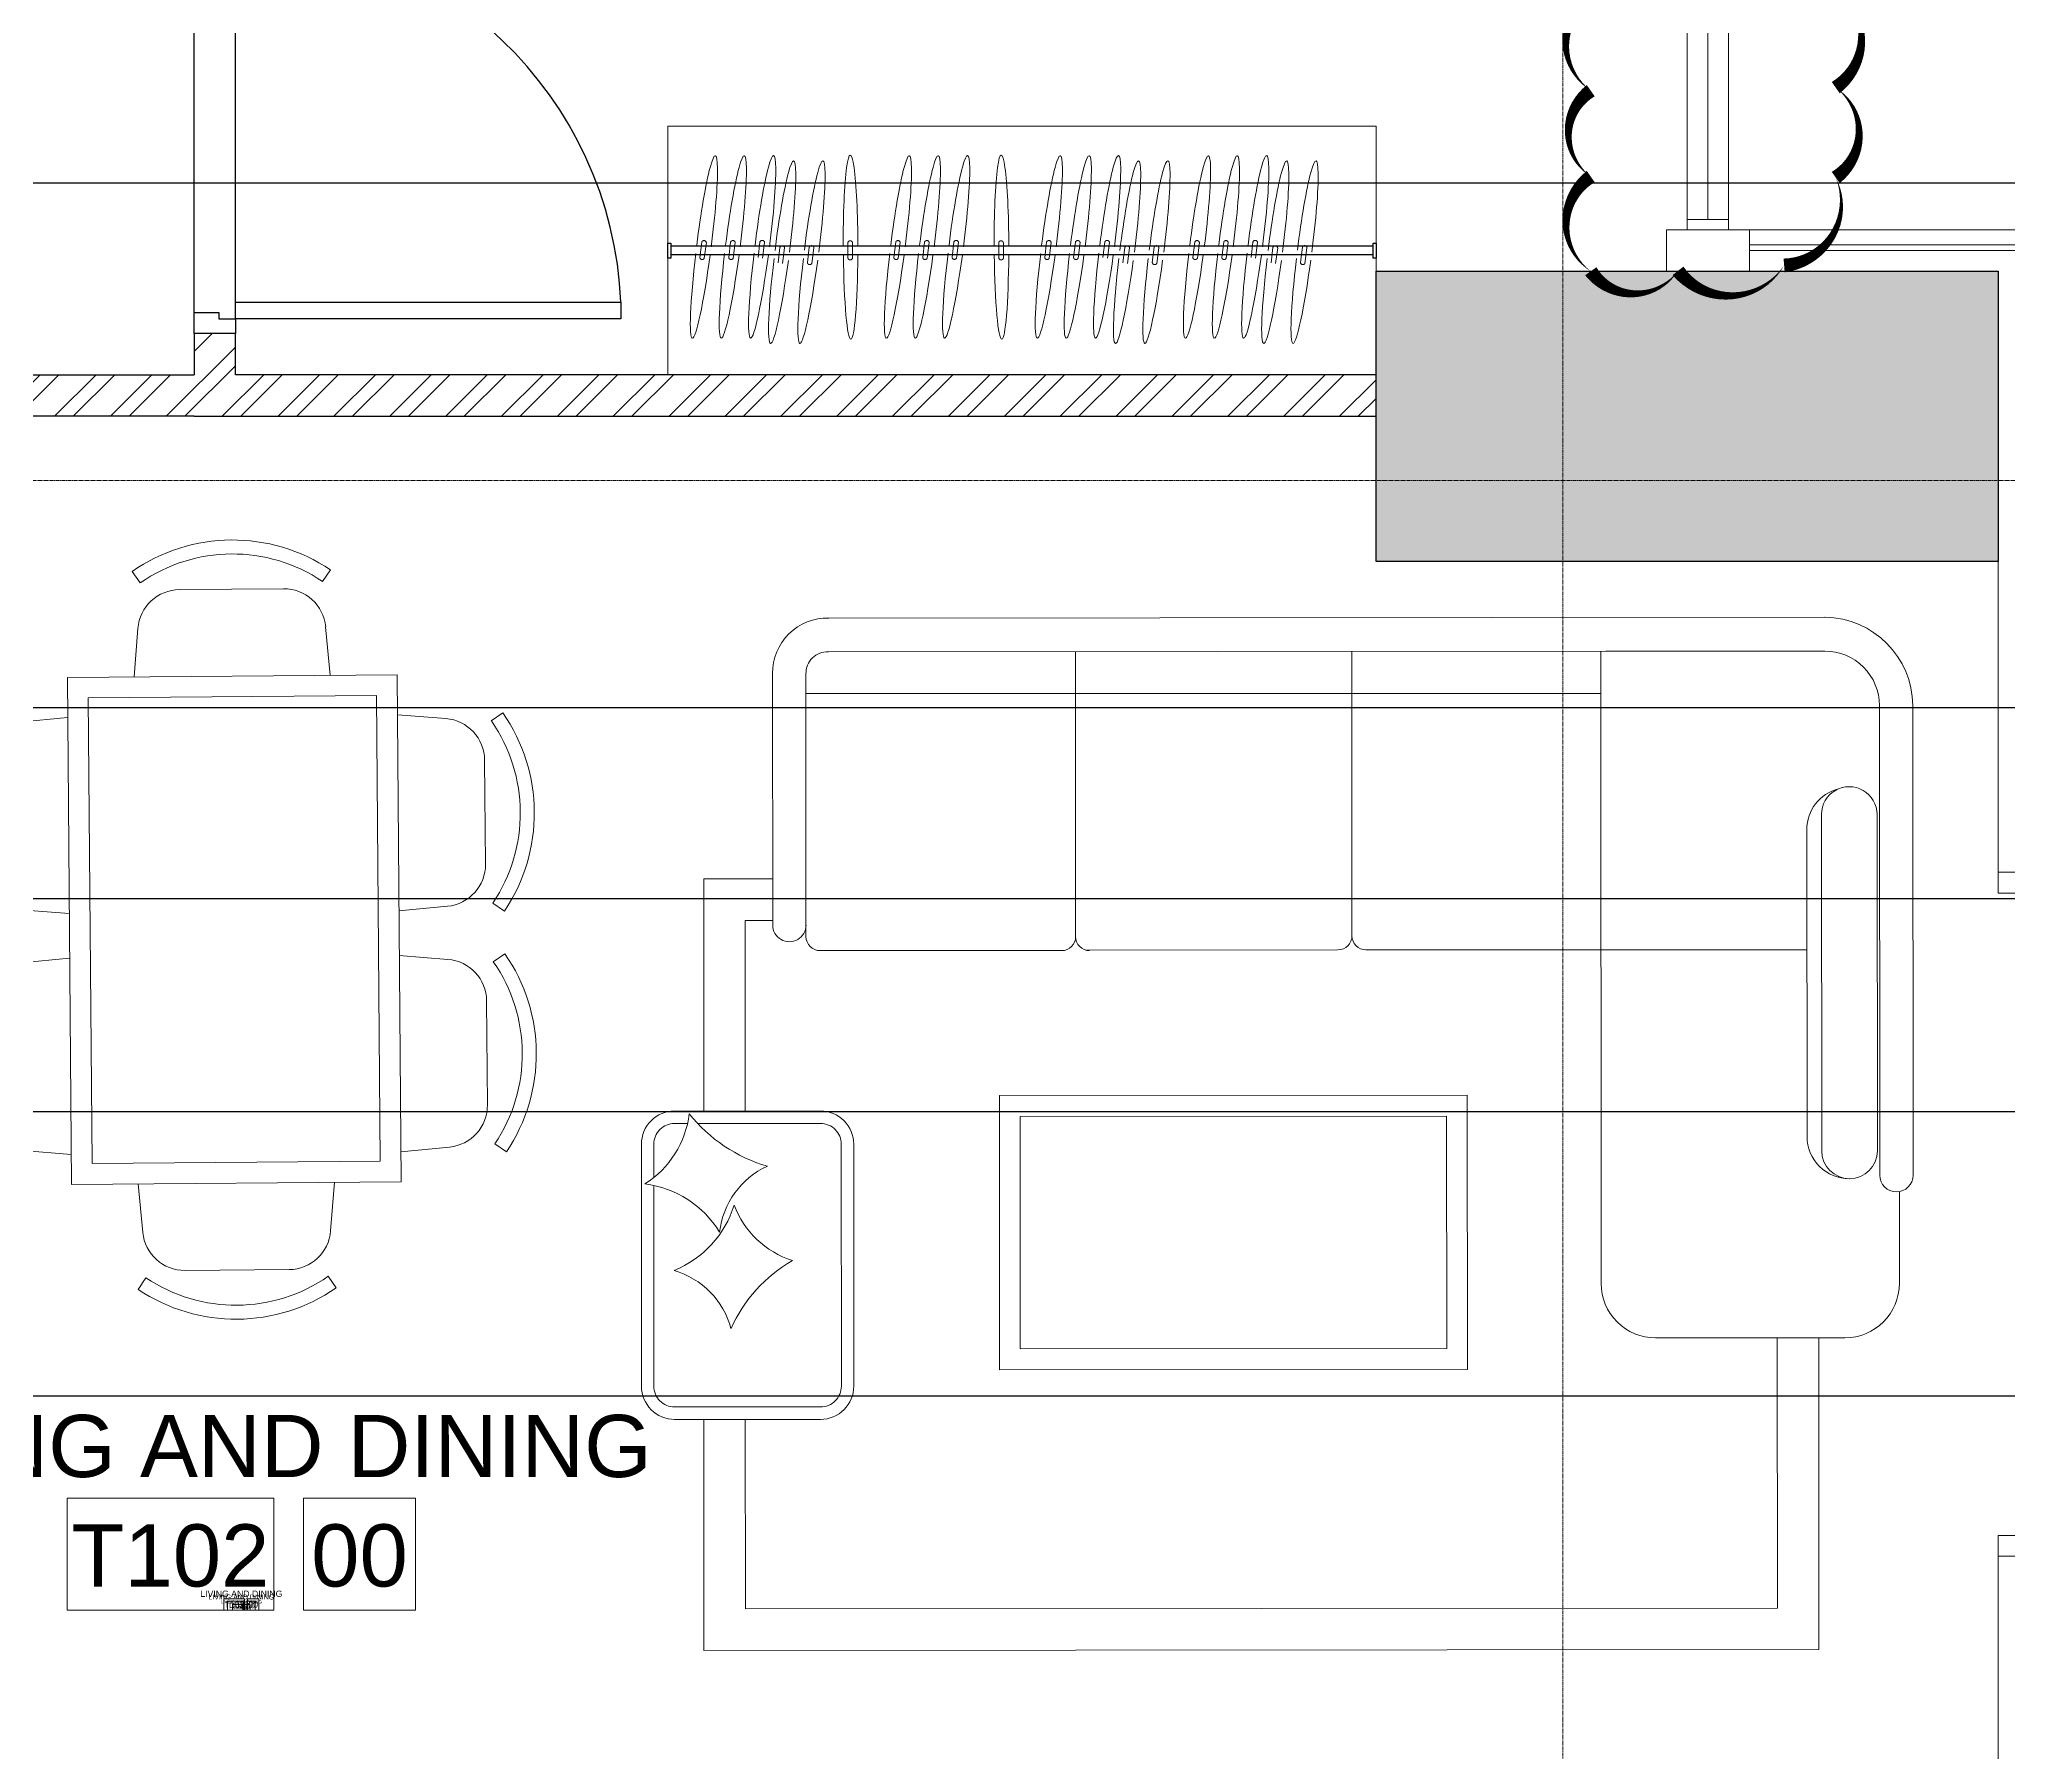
# Model space of a CAD drawing. Header units: millimetres. Extents: x -9226 to 166212, y -13 to 97274.
# Drawn here: x 43277 to 48025, y 72056 to 76189 of the extents above; entities that cross this region are included whole.
import ezdxf
from ezdxf.enums import TextEntityAlignment as Align

# ---------------------------------------------------------------- set-up
doc = ezdxf.new("R2010")
doc.units = ezdxf.units.MM
doc.linetypes.add('23491-A-XR-GRID$0$23288-XR-Unit GRIDS$0$CENTER2', pattern=[28.575, 19.05, -3.175, 3.175, -3.175])
doc.linetypes.add('23491-XR-AR-2ND FLOOR PLAN$0$23491-XR-AR-2ND FLOOR PLAN$0$Hidden_3', pattern=[7.14375, 4.7625, -2.38125])
doc.layers.get('0').update_dxf_attribs({"color": 8})
for name, color, linetype in [('05 - 2ND - 3RD COLUMNS LAYOUT$0$23491-A-XR-GROUND TO PODIUM 3-COL$0$COLUMN', 8, 'Continuous'), ('05 - 2ND - 3RD COLUMNS LAYOUT$0$23491-A-XR-GROUND TO PODIUM 3-COL$0$HATCH', 8, 'Continuous'), ('1.INS', 8, 'Continuous'), ('1.STR', 8, 'Continuous'), ('23491-XR-AR-2ND FLOOR PLAN$0$23491-XR-AR-2ND FLOOR PLAN$0$I-JOINERY HIDDEN', 8, '23491-XR-AR-2ND FLOOR PLAN$0$23491-XR-AR-2ND FLOOR PLAN$0$Hidden_3'), ('cloud', 15, 'Continuous'), ('FAD', 3, 'Continuous')]:
    doc.layers.add(name, color=color, linetype=linetype)
for name, color, linetype, lineweight in [('05 - 2ND - 3RD COLUMNS LAYOUT$0$MH COL', 15, 'Continuous', 0), ('1.XREF', 8, 'Continuous', 9), ('23491-A-XR-GRID$0$G-ANNO-GRID', 8, '23491-A-XR-GRID$0$23288-XR-Unit GRIDS$0$CENTER2', 0), ('23491-XR-AR-2ND FLOOR PLAN$0$23491-XR-AR-2ND FLOOR PLAN$0$23491-XR-AR-TYP-FLOOR$0$A-FURN-FREE-PLAN', 8, 'Continuous', 5), ('23491-XR-AR-2ND FLOOR PLAN$0$23491-XR-AR-2ND FLOOR PLAN$0$23491-XR-AR-TYP-FLOOR$0$A-WALL-PATT', 8, 'Continuous', 5), ('23491-XR-AR-2ND FLOOR PLAN$0$23491-XR-AR-2ND FLOOR PLAN$0$23491-XR-AR-TYP-FLOOR$0$Zone-6_30May22$0$TYP$0$2B+G+19+R Typical Floor$0$A-DOOR', 8, 'Continuous', 25), ('23491-XR-AR-2ND FLOOR PLAN$0$23491-XR-AR-2ND FLOOR PLAN$0$A-FURN-FREE-PLAN', 8, 'Continuous', 5), ('23491-XR-AR-2ND FLOOR PLAN$0$23491-XR-AR-2ND FLOOR PLAN$0$A-WALL', 8, 'Continuous', 30), ('23491-XR-AR-2ND FLOOR PLAN$0$23491-XR-AR-TYP FLOOR 3RD TO 18TH$0$23491-XR-AR-TYP-FLOOR$0$A-FURN-FREE-PLAN', 8, 'Continuous', 5), ('23491-XR-AR-2ND FLOOR PLAN$0$23491-XR-AR-TYP-FLOOR$0$A-Glaz-Sill', 8, 'Continuous', 5), ('23491-XR-AR-2ND FLOOR PLAN$0$23491-XR-AR-TYP-FLOOR$0$A-GLAZ-WNDO', 8, 'Continuous', 13), ('23491-XR-AR-2ND FLOOR PLAN$0$23491-XR-AR-TYP-FLOOR$0$Zone-6_30May22$0$TYP$0$2B+G+19+R Typical Floor$0$A-DOOR', 8, 'Continuous', 25), ('23491-XR-AR-2ND FLOOR PLAN$0$A-ANNO-DIMS', 8, 'Continuous', 5), ('23491-XR-AR-2ND FLOOR PLAN$0$A-FLOR-IDEN', 8, 'Continuous', 9), ('23491-XR-AR-2ND FLOOR PLAN$0$A-FLOR-IDEN @ 10', 8, 'Continuous', 9), ('23491-XR-AR-2ND FLOOR PLAN$0$A-FLOR-IDEN @ 100', 8, 'Continuous', 9), ('23491-XR-AR-2ND FLOOR PLAN$0$A-FLOR-IDEN @ 5', 8, 'Continuous', 9), ('23491-XR-AR-2ND FLOOR PLAN$0$A-FLOR-IDEN @ 8', 8, 'Continuous', 9), ('23491-XR-AR-2ND FLOOR PLAN$0$NEC- Glass', 8, 'Continuous', 5), ('A-ANNO-DIMS', 8, 'Continuous', 9), ('MH DIM', 15, 'Continuous', 0)]:
    doc.layers.add(name, color=color, linetype=linetype, lineweight=lineweight)
doc.styles.add('23491-XR-AR-2ND FLOOR PLAN$0$SDC-TEXT_4_2', font='arial.ttf')
doc.styles.add('ROMANS', font='isocp.shx', dxfattribs={"width": 0.8})
doc.dimstyles.new('JSE', dxfattribs={"dimtxt": 50, "dimasz": 150, "dimexe": 0.18, "dimexo": 0.0625, "dimgap": 50, "dimtad": 0, "dimdec": 0, "dimrnd": 5, "dimzin": 0, "dimdsep": 46, "dimtxsty": 'ROMANS', "dimcen": 0.09, "dimclrd": 7, "dimclre": 7, "dimclrt": 7, "dimadec": 0, "dimazin": 0, "dimtfac": 1, "dimtdec": 0, "dimtofl": 0, "dimtmove": 0, "dimatfit": 3, "dimfxl": 1, "dimtolj": 1, "dimtzin": 0, "dimarcsym": 1})

# ---------------------------------------------------------------- blocks, each defined once
blk = doc.blocks.new('*U207')
at = {"layer": '23491-XR-AR-2ND FLOOR PLAN$0$23491-XR-AR-TYP-FLOOR$0$Zone-6_30May22$0$TYP$0$2B+G+19+R Typical Floor$0$A-DOOR', "color": 8}
for p, q in [((0.965, 0), (0.035, 0)), ((0.95, -0.1), (0.05, -0.1))]:
    blk.add_line(p, q, dxfattribs=at)
blk.add_lwpolyline([(0.925, 0), (0.925, 0.9291), (0.965, 0.9291), (0.965, 0)], close=True, dxfattribs=at)
for points in [[(0.035, 0), (0, 0), (0, -0.1), (0.05, -0.1), (0.05, -0.04), (0.035, -0.04), (0.035, 0)], [(0.965, 0), (1, 0), (1, -0.1), (0.95, -0.1), (0.95, -0.04), (0.965, -0.04), (0.965, 0)]]:
    blk.add_lwpolyline(points, dxfattribs=at)
blk.add_arc((0.965, 0), 0.93, 92.4651, 180, dxfattribs=at)
blk = doc.blocks.new('23491-XR-AR-2ND FLOOR PLAN$0$A$C9ab14087')
at = {"layer": '23491-XR-AR-2ND FLOOR PLAN$0$23491-XR-AR-TYP-FLOOR$0$A-Glaz-Sill', "color": 8}
for p, q in [((-300, -2175, 0), (-300, -2925, 0)), ((-150, -2950, 0), (550, -2950, 0)), ((450, -3050, 0), (-150, -3050, 0)), ((450, -3050, 0), (450, -4500, 0)), ((450, -7700, 0), (450, -6150, 0))]:
    blk.add_line(p, q, dxfattribs=at)
at = {"layer": '23491-XR-AR-2ND FLOOR PLAN$0$23491-XR-AR-TYP-FLOOR$0$A-GLAZ-WNDO', "color": 8}
for points in [[(-350, -2950), (-350, -3050), (-150, -3050), (-150, -2950)], [(650, -4500), (650, -4550), (450, -4550), (450, -4500)], [(650, -6150), (650, -6100), (450, -6100), (450, -6150)]]:
    blk.add_lwpolyline(points, close=True, dxfattribs=at)
at = {"layer": '23491-XR-AR-2ND FLOOR PLAN$0$NEC- Glass', "color": 8}
for p, q in [((-150, -2986, 0), (550, -2986, 0)), ((-150, -3000, 0), (550, -3000, 0))]:
    blk.add_line(p, q, dxfattribs=at)
for points in [[(-250, -2925), (-250, -2125), (-200, -2125), (-200, -2925)], [(-200, -2950), (-200, -2925), (-300, -2925), (-300, -2950)]]:
    blk.add_lwpolyline(points, close=True, dxfattribs=at)
blk = doc.blocks.new('*U507')
at = {"color": 8, "linetype": 'ByBlock'}
for points in [[(1.3, 0), (-7, 0), (-7, 4.5), (1.3, 4.5)], [(2.5, 0), (7, 0), (7, 4.5), (2.5, 4.5)]]:
    blk.add_lwpolyline(points, close=True, dxfattribs=at)
at = {"color": 8, "linetype": 'ByBlock', "style": '23491-XR-AR-2ND FLOOR PLAN$0$SDC-TEXT_4_2'}
for tag, p in [('ROOM-NAME-2', (0, 9.95)), ('ROOM-NAME-1', (0, 6.6)), ('ROOM-NO.', (-2.85, 2.2)), ('ROOM-FINISH', (4.75, 2.2))]:
    blk.add_attdef(tag, text='', height=2.5, dxfattribs=at).set_placement(p, align=Align.MIDDLE_CENTER)
blk = doc.blocks.new('*U785')
at = {"layer": '23491-XR-AR-2ND FLOOR PLAN$0$A-FLOR-IDEN @ 10', "color": 8}
ref = blk.add_blockref('*U507', (43764.1, 72400.1), dxfattribs=dict(at, xscale=5.999999999999999, yscale=5.999999999999999, zscale=5.999999999999999))
ref.add_attrib('ROOM-NO.', 'T102', dxfattribs={"layer": '0', "color": 0, "linetype": 'ByBlock', "height": 15, "style": '23491-XR-AR-2ND FLOOR PLAN$0$SDC-TEXT_4_2'}).set_placement((43747, 72413.3), align=Align.MIDDLE_CENTER)
ref.add_attrib('ROOM-FINISH', '00', dxfattribs={"layer": '0', "color": 0, "linetype": 'ByBlock', "height": 15, "style": '23491-XR-AR-2ND FLOOR PLAN$0$SDC-TEXT_4_2'}).set_placement((43792.6, 72413.3), align=Align.MIDDLE_CENTER)
ref.add_attrib('ROOM-NAME-1', 'LIVING AND DINING', dxfattribs={"layer": '0', "color": 0, "linetype": 'ByBlock', "height": 15, "style": '23491-XR-AR-2ND FLOOR PLAN$0$SDC-TEXT_4_2'}).set_placement((43764.1, 72439.7), align=Align.MIDDLE_CENTER)
at = {"layer": '23491-XR-AR-2ND FLOOR PLAN$0$A-FLOR-IDEN @ 100', "color": 8}
ref = blk.add_blockref('*U507', (43764.1, 72400.1), dxfattribs=dict(at, xscale=60, yscale=60, zscale=60))
ref.add_attrib('ROOM-NO.', 'T102', dxfattribs={"layer": '0', "color": 0, "linetype": 'ByBlock', "height": 150, "style": '23491-XR-AR-2ND FLOOR PLAN$0$SDC-TEXT_4_2'}).set_placement((43593.1, 72532.1), align=Align.MIDDLE_CENTER)
ref.add_attrib('ROOM-FINISH', '00', dxfattribs={"layer": '0', "color": 0, "linetype": 'ByBlock', "height": 150, "style": '23491-XR-AR-2ND FLOOR PLAN$0$SDC-TEXT_4_2'}).set_placement((44049.1, 72532.1), align=Align.MIDDLE_CENTER)
ref.add_attrib('ROOM-NAME-1', 'LIVING AND DINING', dxfattribs={"layer": '0', "color": 0, "linetype": 'ByBlock', "height": 150, "style": '23491-XR-AR-2ND FLOOR PLAN$0$SDC-TEXT_4_2'}).set_placement((43764.1, 72796.1), align=Align.MIDDLE_CENTER)
at = {"layer": '23491-XR-AR-2ND FLOOR PLAN$0$A-FLOR-IDEN @ 5', "color": 8}
ref = blk.add_blockref('*U507', (43764.1, 72400.1), dxfattribs=dict(at, xscale=3, yscale=3, zscale=3))
ref.add_attrib('ROOM-NO.', 'T102', dxfattribs={"layer": '0', "color": 0, "linetype": 'ByBlock', "height": 7.5, "style": '23491-XR-AR-2ND FLOOR PLAN$0$SDC-TEXT_4_2'}).set_placement((43755.6, 72406.7), align=Align.MIDDLE_CENTER)
ref.add_attrib('ROOM-FINISH', '00', dxfattribs={"layer": '0', "color": 0, "linetype": 'ByBlock', "height": 7.5, "style": '23491-XR-AR-2ND FLOOR PLAN$0$SDC-TEXT_4_2'}).set_placement((43778.4, 72406.7), align=Align.MIDDLE_CENTER)
ref.add_attrib('ROOM-NAME-1', 'LIVING AND DINING', dxfattribs={"layer": '0', "color": 0, "linetype": 'ByBlock', "height": 7.5, "style": '23491-XR-AR-2ND FLOOR PLAN$0$SDC-TEXT_4_2'}).set_placement((43764.1, 72419.9), align=Align.MIDDLE_CENTER)
at = {"layer": '23491-XR-AR-2ND FLOOR PLAN$0$A-FLOR-IDEN @ 8', "color": 8}
ref = blk.add_blockref('*U507', (43764.1, 72400.1), dxfattribs=dict(at, xscale=4.8, yscale=4.8, zscale=4.8))
ref.add_attrib('ROOM-NO.', 'T102', dxfattribs={"layer": '0', "color": 0, "linetype": 'ByBlock', "height": 12, "style": '23491-XR-AR-2ND FLOOR PLAN$0$SDC-TEXT_4_2'}).set_placement((43750.5, 72410.7), align=Align.MIDDLE_CENTER)
ref.add_attrib('ROOM-FINISH', '00', dxfattribs={"layer": '0', "color": 0, "linetype": 'ByBlock', "height": 12, "style": '23491-XR-AR-2ND FLOOR PLAN$0$SDC-TEXT_4_2'}).set_placement((43786.9, 72410.7), align=Align.MIDDLE_CENTER)
ref.add_attrib('ROOM-NAME-1', 'LIVING AND DINING', dxfattribs={"layer": '0', "color": 0, "linetype": 'ByBlock', "height": 12, "style": '23491-XR-AR-2ND FLOOR PLAN$0$SDC-TEXT_4_2'}).set_placement((43764.1, 72431.8), align=Align.MIDDLE_CENTER)
blk = doc.blocks.new('*U504')
at = {"layer": '23491-XR-AR-2ND FLOOR PLAN$0$23491-XR-AR-2ND FLOOR PLAN$0$23491-XR-AR-TYP-FLOOR$0$Zone-6_30May22$0$TYP$0$2B+G+19+R Typical Floor$0$A-DOOR', "color": 8}
for p, q in [((0.965, 0), (0.035, 0)), ((0.95, -0.1), (0.05, -0.1))]:
    blk.add_line(p, q, dxfattribs=at)
blk.add_lwpolyline([(0.925, 0), (0.925, 0.9291), (0.965, 0.9291), (0.965, 0)], close=True, dxfattribs=at)
for points in [[(0.035, 0), (0, 0), (0, -0.1), (0.05, -0.1), (0.05, -0.04), (0.035, -0.04), (0.035, 0)], [(0.965, 0), (1, 0), (1, -0.1), (0.95, -0.1), (0.95, -0.04), (0.965, -0.04), (0.965, 0)]]:
    blk.add_lwpolyline(points, dxfattribs=at)
blk.add_arc((0.965, 0), 0.93, 92.4651, 180, dxfattribs=at)
blk = doc.blocks.new('23491-XR-AR-2ND FLOOR PLAN$0$23491-XR-AR-2ND FLOOR PLAN$0$23491-XR-AR-TYP-FLOOR$0$fgbndhfhn')
at = {"color": 8, "linetype": 'Continuous', "lineweight": 0}
for p, q in [((-1387831.8773, 508969.8763, 0), (-1387834.282, 508969.8767, 0)), ((-1387833.7536, 508969.7953, 0), (-1387834.2819, 508969.795, 0)), ((-1387831.8795, 508969.7946, 0), (-1387833.7536, 508969.7953, 0)), ((-1387833.7417, 508969.7953, 0), (-1387833.7413, 508968.2701, 0)), ((-1387833.1417, 508969.7948, 0), (-1387833.1414, 508969.1089, 0)), ((-1387833.1417, 508969.7948, 0), (-1387833.1414, 508969.1089, 0)), ((-1387832.4753, 508969.7934, 0), (-1387832.475, 508969.1075, 0)), ((-1387832.4753, 508969.7934, 0), (-1387832.475, 508969.1075, 0)), ((-1387832.4753, 508969.7934, 0), (-1387832.475, 508969.1075, 0)), ((-1387832.4753, 508969.7934, 0), (-1387832.475, 508969.1075, 0)), ((-1387832.4753, 508969.7918, 0), (-1387832.475, 508969.1059, 0)), ((-1387832.4753, 508969.7918, 0), (-1387832.475, 508969.1059, 0)), ((-1387832.4753, 508969.7918, 0), (-1387832.475, 508969.1059, 0)), ((-1387832.4753, 508969.7918, 0), (-1387832.475, 508969.1059, 0)), ((-1387831.8253, 508969.7419, 0), (-1387831.825, 508969.108, 0)), ((-1387831.7447, 508969.1357, 0), (-1387831.745, 508969.7432, 0)), ((-1387833.7416, 508969.6933, 0), (-1387831.8253, 508969.6941, 0)), ((-1387834.4937, 508968.5305, 0), (-1387834.4938, 508969.6633, 0)), ((-1387834.4134, 508968.5306, 0), (-1387834.4135, 508969.6633, 0)), ((-1387834.2381, 508969.0745, 0), (-1387833.7019, 508969.0747, 0)), ((-1387833.175, 508969.075, 0), (-1387833.7019, 508969.0747, 0)), ((-1387832.5011, 508969.0746, 0), (-1387833.1075, 508969.075, 0)), ((-1387832.5089, 508969.0737, 0), (-1387832.5088, 508969.0737, 0)), ((-1387832.5089, 508969.0737, 0), (-1387832.5088, 508969.0737, 0)), ((-1387832.4412, 508969.0737, 0), (-1387831.8589, 508969.0741, 0)), ((-1387834.4606, 508968.2698, 0), (-1387834.4608, 508968.4911, 0)), ((-1387833.8729, 508968.1384, 0), (-1387834.3289, 508968.1382, 0))]:
    blk.add_line(p, q, dxfattribs=at)
at = {"color": 8, "lineweight": 0}
for p, q in [((-1387834.4077, 508968.5893, 0), (-1387834.4075, 508969.4009, 0)), ((-1387834.2736, 508968.5894, 0), (-1387834.2734, 508969.401, 0)), ((-1387834.2384, 508968.6239, 0), (-1387834.2382, 508969.3644, 0))]:
    blk.add_line(p, q, dxfattribs=at)
at = {"color": 8, "lineweight": 0, "ltscale": 0.1}
for points in [[(-1387831.5782, 508968.6873), (-1387831.5785, 508969.2472), (-1387831.7448, 508969.2472)], [(-1387831.6782, 508968.6872), (-1387831.6784, 508969.1472), (-1387831.7448, 508969.1472)], [(-1387834.2662, 508968.1383), (-1387834.2662, 508967.3865), (-1387831.5779, 508967.3862), (-1387831.5778, 508967.9434)], [(-1387834.1662, 508968.1383), (-1387834.1662, 508967.4865), (-1387831.6779, 508967.4861), (-1387831.6778, 508967.9433)]]:
    blk.add_lwpolyline(points, dxfattribs=at)
for points in [[(-1387832.2909, 508968.724), (-1387833.4192, 508968.724), (-1387833.4191, 508968.063), (-1387832.2908, 508968.0629)], [(-1387832.3409, 508968.674), (-1387833.3692, 508968.674), (-1387833.3692, 508968.113), (-1387832.3409, 508968.1129)]]:
    blk.add_lwpolyline(points, close=True, dxfattribs=at)
at = {"color": 8, "linetype": 'Continuous', "lineweight": 0}
blk.add_lwpolyline([(-1387831.4278, 508968.6074, 0.414214), (-1387831.5079, 508968.6874), (-1387831.8599, 508968.6872, 0.414214), (-1387831.9398, 508968.6071), (-1387831.9395, 508968.0233, 0.414214), (-1387831.8595, 508967.9433), (-1387831.5075, 508967.9435, 0.414214), (-1387831.4275, 508968.0235)], format="xyb", close=True, dxfattribs=at)
for points in [[(-1387831.5636, 508968.6573), (-1387831.8599, 508968.6572, 0.414214), (-1387831.9098, 508968.6071), (-1387831.9095, 508968.0233, 0.414214), (-1387831.8595, 508967.9733), (-1387831.5075, 508967.9735, 0.414214), (-1387831.4575, 508968.0235), (-1387831.4578, 508968.5078)], [(-1387831.4578, 508968.527), (-1387831.4578, 508968.6074, 0.414214), (-1387831.5079, 508968.6574), (-1387831.5392, 508968.6573)]]:
    blk.add_lwpolyline(points, format="xyb", dxfattribs=at)
for centre, radius, start, end in [((-1387834.2795, 508969.6624, 0), 0.2143, 90.7684, 179.7262), ((-1387831.8772, 508969.7441, 0), 0.1322, 359.4877, 91.3443), ((-1387834.2819, 508969.6634, 0), 0.1316, 90.0315, 180.0315), ((-1387831.8772, 508969.7428, 0), 0.0519, 359.0063, 92.5071), ((-1387833.1752, 508969.1089, 0), 0.0339, 270.0315, 0.0315), ((-1387833.1075, 508969.1089, 0), 0.0339, 180.0315, 270.0315), ((-1387832.5089, 508969.1075, 0), 0.0339, 270.0315, 0.0315), ((-1387832.5089, 508969.1075, 0), 0.0339, 270.0315, 0.0315), ((-1387832.4412, 508969.1076, 0), 0.0339, 180.0315, 270.0315), ((-1387832.4412, 508969.1076, 0), 0.0339, 180.0315, 270.0315), ((-1387831.8589, 508969.1079, 0), 0.0339, 270.0315, 0.0315), ((-1387831.7849, 508969.1357, 0), 0.0402, 180.031, 0.0315), ((-1387831.8368, 508968.9137), 0.3747, 286.3297, 321.5672), ((-1387831.3094, 508968.7102), 0.2358, 187.1752, 237.4029), ((-1387831.8143, 508968.3728), 0.1993, 6.4404, 65.4615), ((-1387834.4536, 508968.5306, 0), 0.0402, 180.0315, 0.0315), ((-1387831.4045, 508968.2653), 0.2484, 97.382, 148.4684), ((-1387831.8595, 508968.5382), 0.2222, 287.7535, 339.521), ((-1387831.4139, 508968.5334), 0.2484, 197.0757, 248.1621), ((-1387831.9693, 508968.0174), 0.3565, 24.0044, 60.1349), ((-1387831.4509, 508968.1113), 0.1993, 106.1339, 165.1552), ((-1387834.329, 508968.2699, 0), 0.1316, 180.0315, 270.0315), ((-1387833.873, 508968.2701, 0), 0.1316, 270.0315, 0.0315)]:
    blk.add_arc(centre, radius, start, end, dxfattribs=at)
at = {"color": 8, "lineweight": 0}
for centre, radius, start, end in [((-1387834.3405, 508969.4009, 0), 0.067, 0.0315, 180.0315), ((-1387834.3397, 508969.3644, 0), 0.1016, 0.0315, 75.6739), ((-1387834.3407, 508968.5893, 0), 0.067, 180.0315, 0.0315), ((-1387834.34, 508968.6239, 0), 0.1016, 270.0315, 0.0315)]:
    blk.add_arc(centre, radius, start, end, dxfattribs=at)
blk = doc.blocks.new('23491-XR-AR-2ND FLOOR PLAN$0$23491-XR-AR-TYP FLOOR 3RD TO 18TH$0$23491-XR-AR-TYP-FLOOR$0$DI1')
at = {"color": 8}
for p, q in [((504.6011, 49.2146), (504.582, 49.2425)), ((505.0408, 49.2146), (505.0599, 49.2425)), ((504.9463, 49.1977), (504.6956, 49.1977)), ((504.5844, 48.9881), (504.5946, 49.105)), ((505.0575, 48.9881), (505.0473, 49.105)), ((504.1971, 48.8747), (504.1691, 48.8938)), ((504.4235, 48.8914), (504.3066, 48.8813)), ((505.2184, 48.8914), (505.3353, 48.8813)), ((505.4448, 48.8747), (505.4727, 48.8938)), ((504.214, 48.7802), (504.214, 48.5296)), ((505.4279, 48.7802), (505.4279, 48.5296)), ((504.1971, 48.4351), (504.1691, 48.416)), ((504.4235, 48.4183), (504.3066, 48.4285)), ((505.2184, 48.4183), (505.3353, 48.4285)), ((505.4448, 48.4351), (505.4727, 48.416)), ((504.1971, 48.2938), (504.1691, 48.3129)), ((504.4235, 48.3106), (504.3066, 48.3004)), ((505.2184, 48.3106), (505.3353, 48.3004)), ((505.4448, 48.2938), (505.4727, 48.3129)), ((504.214, 48.1994), (504.214, 47.9487)), ((505.4279, 48.1994), (505.4279, 47.9487)), ((504.1971, 47.8542), (504.1691, 47.8351)), ((504.4235, 47.8375), (504.3066, 47.8476)), ((505.2184, 47.8375), (505.3353, 47.8476)), ((505.4448, 47.8542), (505.4727, 47.8351)), ((504.5844, 47.7649), (504.5946, 47.648)), ((505.0575, 47.7649), (505.0473, 47.648)), ((504.6011, 47.5385), (504.582, 47.5106)), ((504.9463, 47.5554), (504.6956, 47.5554)), ((505.0408, 47.5385), (505.0599, 47.5106))]:
    blk.add_line(p, q, dxfattribs=at)
for points in [[(505.2184, 48.9881), (505.2184, 47.7649), (504.4235, 47.7649), (504.4235, 48.9881)], [(505.1684, 48.9382), (505.1684, 47.8149), (504.4735, 47.8149), (504.4735, 48.9382)]]:
    blk.add_lwpolyline(points, close=True, dxfattribs=at)
for centre, radius, start, end in [((504.8209, 48.8933), 0.4231, 55.6197, 124.3803), ((504.8209, 48.8933), 0.3893, 55.6197, 124.3803), ((504.6956, 49.0962), 0.1015, 90, 175.0303), ((504.9463, 49.0962), 0.1015, 4.9697, 90), ((504.5183, 48.6549), 0.4231, 145.6197, 214.3803), ((504.5183, 48.6549), 0.3893, 145.6197, 214.3803), ((504.3154, 48.7802), 0.1015, 94.9697, 180), ((505.3265, 48.7802), 0.1015, 0, 85.0303), ((505.1236, 48.6549), 0.3893, 325.6197, 34.3803), ((505.1236, 48.6549), 0.4231, 325.6197, 34.3803), ((504.3154, 48.5296), 0.1015, 180, 265.0303), ((505.3265, 48.5296), 0.1015, 274.9697, 0), ((504.5183, 48.074), 0.4231, 145.6197, 214.3803), ((504.5183, 48.074), 0.3893, 145.6197, 214.3803), ((504.3154, 48.1994), 0.1015, 94.9697, 180), ((505.3265, 48.1994), 0.1015, 0, 85.0303), ((505.1236, 48.074), 0.3893, 325.6197, 34.3803), ((505.1236, 48.074), 0.4231, 325.6197, 34.3803), ((504.3154, 47.9487), 0.1015, 180, 265.0303), ((505.3265, 47.9487), 0.1015, 274.9697, 0), ((504.6956, 47.6568), 0.1015, 184.9697, 270), ((504.9463, 47.6568), 0.1015, 270, 355.0303), ((504.8209, 47.8597), 0.3893, 235.6197, 304.3803), ((504.8209, 47.8597), 0.4231, 235.6197, 304.3803)]:
    blk.add_arc(centre, radius, start, end, dxfattribs=at)
blk = doc.blocks.new('*U138')
at = {"layer": '23491-XR-AR-2ND FLOOR PLAN$0$23491-XR-AR-2ND FLOOR PLAN$0$I-JOINERY HIDDEN', "color": 8, "linetype": 'ByBlock', "ltscale": 5, "extrusion": (-5.56122e-21, -2.50539e-08, 1), "elevation": 0}
blk.add_lwpolyline([(813, 18.4), (820.5, 18.4), (820.5, -18.4), (813, -18.4)], close=True, dxfattribs=at)
for points in [[(2513.3, 11), (820.5, 11)], [(820.5, -9), (2513.3, -9)]]:
    blk.add_lwpolyline(points, dxfattribs=at)
at = {"layer": '23491-XR-AR-2ND FLOOR PLAN$0$23491-XR-AR-2ND FLOOR PLAN$0$I-JOINERY HIDDEN', "color": 8, "linetype": 'ByBlock', "ltscale": 5, "extrusion": (-5.56122e-21, -2.50539e-08, 1)}
blk.add_lwpolyline([(2513.3, 18.4), (2520.8, 18.4), (2520.8, -18.4), (2513.3, -18.4)], close=True, dxfattribs=at)
blk = doc.blocks.new('23491-XR-AR-2ND FLOOR PLAN')
at = {"layer": '23491-XR-AR-2ND FLOOR PLAN$0$23491-XR-AR-2ND FLOOR PLAN$0$23491-XR-AR-TYP-FLOOR$0$A-WALL-PATT'}
h = blk.add_hatch(dxfattribs=at)
h.set_pattern_fill('ANSI32', color=8, scale=10)
h.set_pattern_definition([(45, (-45493.61, 801565.49), (-67.351921, 67.351921), []), (45, (-45448.71, 801565.49), (-67.351921, 67.351921), [])])
h.paths.add_polyline_path([(46500, 75280), (46500, 75380), (43750, 75380), (43750, 75480), (43650, 75480), (43650, 75380), (43250, 75380), (43250, 75280)])
at = {"layer": '23491-XR-AR-2ND FLOOR PLAN$0$23491-XR-AR-2ND FLOOR PLAN$0$23491-XR-AR-TYP-FLOOR$0$A-FURN-FREE-PLAN', "color": 8}
blk.add_lwpolyline([(44792.2, 75380), (44792.3, 75980), (46500.1, 75979.7), (46500, 75380)], dxfattribs=at)
at = {"layer": '23491-XR-AR-2ND FLOOR PLAN$0$23491-XR-AR-2ND FLOOR PLAN$0$A-FURN-FREE-PLAN', "color": 8}
for p, q in [((44869.5, 75663, 0), (44874, 75700, 0)), ((44885.2, 75698.9, 0), (44880.3, 75661.2, 0)), ((44939.2, 75663, 0), (44943.7, 75700, 0)), ((44954.9, 75698.9, 0), (44950, 75661.1, 0)), ((45009.9, 75663.4, 0), (45014.4, 75700.4, 0)), ((45025.7, 75699.3, 0), (45020.8, 75661.5, 0)), ((45058.2, 75650.3, 0), (45062.7, 75687.3, 0)), ((45073.9, 75686.3, 0), (45069, 75648.5, 0)), ((45128.9, 75650.7, 0), (45133.4, 75687.7, 0)), ((45144.6, 75686.7, 0), (45139.7, 75648.9, 0)), ((45226.6, 75661.4, 0), (45226.3, 75698.7, 0)), ((45237.6, 75699.1, 0), (45237.5, 75661, 0)), ((45337.2, 75663, 0), (45341.7, 75700, 0)), ((45352.9, 75698.9, 0), (45348, 75661.2, 0)), ((45406.9, 75663, 0), (45411.4, 75700, 0)), ((45422.6, 75698.9, 0), (45417.7, 75661.1, 0)), ((45477.6, 75663.4, 0), (45482.1, 75700.4, 0)), ((45493.4, 75699.3, 0), (45488.5, 75661.5, 0)), ((45590.4, 75661.4, 0), (45590.1, 75698.7, 0)), ((45601.4, 75699.1, 0), (45601.4, 75661, 0)), ((45701, 75663, 0), (45705.5, 75700, 0)), ((45716.7, 75698.9, 0), (45711.8, 75661.2, 0)), ((45770.7, 75663, 0), (45775.2, 75700, 0)), ((45786.5, 75698.9, 0), (45781.5, 75661.1, 0)), ((45841.5, 75663.4, 0), (45846, 75700.4, 0)), ((45857.2, 75699.3, 0), (45852.3, 75661.5, 0)), ((45889.7, 75650.3, 0), (45894.2, 75687.3, 0)), ((45905.4, 75686.3, 0), (45900.5, 75648.5, 0)), ((45960.4, 75650.7, 0), (45964.9, 75687.7, 0)), ((45976.2, 75686.7, 0), (45971.3, 75648.9, 0)), ((46058.3, 75663, 0), (46062.8, 75700, 0)), ((46074, 75698.9, 0), (46069.1, 75661.2, 0)), ((46128, 75663, 0), (46132.5, 75700, 0)), ((46143.7, 75698.9, 0), (46138.8, 75661.1, 0)), ((46198.7, 75663.4, 0), (46203.2, 75700.4, 0)), ((46214.4, 75699.3, 0), (46209.5, 75661.5, 0)), ((46246.9, 75650.3, 0), (46251.4, 75687.3, 0)), ((46262.7, 75686.3, 0), (46257.8, 75648.5, 0)), ((46317.7, 75650.7, 0), (46322.2, 75687.7, 0)), ((46333.4, 75686.7, 0), (46328.5, 75648.9, 0))]:
    blk.add_line(p, q, dxfattribs=at)
at = {"layer": '23491-XR-AR-2ND FLOOR PLAN$0$23491-XR-AR-2ND FLOOR PLAN$0$A-FURN-FREE-PLAN', "color": 8, "linetype": '23491-XR-AR-2ND FLOOR PLAN$0$23491-XR-AR-2ND FLOOR PLAN$0$Hidden_3', "ltscale": 10}
for centre, radius, start, end in [((44879.5, 75698.2), 5.78, 7.3818, 162.0344), ((44949.2, 75698.2), 5.78, 7.3818, 162.0344), ((45019.9, 75698.6), 5.78, 7.3818, 162.0344), ((45068.2, 75685.5), 5.78, 7.3818, 162.0344), ((45138.9, 75685.9), 5.78, 7.3818, 162.0344), ((45232, 75697.6), 5.78, 14.7662, 169.4188), ((45347.2, 75698.2), 5.78, 7.3818, 162.0344), ((45416.9, 75698.2), 5.78, 7.3818, 162.0344), ((45487.6, 75698.6), 5.78, 7.3818, 162.0344), ((45595.8, 75697.6), 5.78, 14.7662, 169.4188), ((45711, 75698.2), 5.78, 7.3818, 162.0344), ((45780.7, 75698.2), 5.78, 7.3818, 162.0344), ((45851.5, 75698.6), 5.78, 7.3818, 162.0344), ((45899.7, 75685.5), 5.78, 7.3818, 162.0344), ((45970.4, 75685.9), 5.78, 7.3818, 162.0344), ((46068.3, 75698.2), 5.78, 7.3818, 162.0344), ((46138, 75698.2), 5.78, 7.3818, 162.0344), ((46208.7, 75698.6), 5.78, 7.3818, 162.0344), ((46256.9, 75685.5), 5.78, 7.3818, 162.0344), ((46327.7, 75685.9), 5.78, 7.3818, 162.0344), ((44875.2, 75663.9, 0), 5.8, 188.9275, 331.7974), ((44944.9, 75663.9, 0), 5.8, 188.9275, 331.7974), ((45134.6, 75651.6, 0), 5.8, 188.9275, 331.7974), ((45232.1, 75663.1, 0), 5.8, 196.3119, 339.1817), ((45342.9, 75663.9, 0), 5.8, 188.9275, 331.7974), ((45412.6, 75663.9, 0), 5.8, 188.9275, 331.7974), ((45483.3, 75664.3, 0), 5.8, 188.9275, 331.7974), ((45596, 75663.1, 0), 5.8, 196.3119, 339.1817), ((45706.7, 75663.9, 0), 5.8, 188.9275, 331.7974), ((45776.4, 75663.9, 0), 5.8, 188.9275, 331.7974), ((45966.2, 75651.6, 0), 5.8, 188.9275, 331.7974), ((46064, 75663.9, 0), 5.8, 188.9275, 331.7974), ((46133.7, 75663.9, 0), 5.8, 188.9275, 331.7974), ((46323.4, 75651.6, 0), 5.8, 188.9275, 331.7974)]:
    blk.add_arc(centre, radius, start, end, dxfattribs=at)
at = {"layer": '23491-XR-AR-2ND FLOOR PLAN$0$23491-XR-AR-2ND FLOOR PLAN$0$A-FURN-FREE-PLAN', "color": 8, "lineweight": 0, "ltscale": 10, "extrusion": (-1.18861e-10, -1.29042e-09, -1)}
for centre, major_axis, ratio, start_param, end_param in [((44880.5, 75698.6), (26.5, 210.1, 0), 0.082947, 4.674333, 7.892004), ((44950.2, 75698.6), (26.5, 210.1, 0), 0.082947, 4.674333, 7.892004), ((45021, 75699), (26.5, 210.1, 0), 0.082947, 4.674333, 7.892004), ((45348.2, 75698.6), (26.5, 210.1, 0), 0.082947, 4.674333, 7.892004), ((45417.9, 75698.6), (26.5, 210.1, 0), 0.082947, 4.674333, 7.892004), ((45488.7, 75699), (26.5, 210.1, 0), 0.082947, 4.674333, 7.892004), ((45712.1, 75698.6), (26.5, 210.1, 0), 0.082947, 4.674333, 7.892004), ((45781.8, 75698.6), (26.5, 210.1, 0), 0.082947, 4.674333, 7.892004), ((45852.5, 75699), (26.5, 210.1, 0), 0.082947, 4.674333, 7.892004), ((46069.3, 75698.6), (26.5, 210.1, 0), 0.082947, 4.674333, 7.892004), ((46139, 75698.6), (26.5, 210.1, 0), 0.082947, 4.674333, 7.892004), ((46209.7, 75699), (26.5, 210.1, 0), 0.082947, 4.674333, 7.892004), ((45069.2, 75686), (26.5, 210.1, 0), 0.082947, 4.674333, 7.892004), ((45139.9, 75686.3), (26.5, 210.1, 0), 0.082947, 4.674333, 7.892004), ((45900.7, 75686), (26.5, 210.1, 0), 0.082947, 4.674333, 7.892004), ((45971.5, 75686.3), (26.5, 210.1, 0), 0.082947, 4.674333, 7.892004), ((46258, 75686), (26.5, 210.1, 0), 0.082947, 4.674333, 7.892004), ((46328.7, 75686.3), (26.5, 210.1, 0), 0.082947, 4.674333, 7.892004), ((44880.5, 75698.6), (29.1, 230.4, 0), 0.075611, 1.691856, 4.591299), ((44950.2, 75698.6), (29.1, 230.4, 0), 0.075611, 1.691856, 4.591299), ((45021, 75699), (29.1, 230.4, 0), 0.075611, 1.691856, 4.591299), ((45069.2, 75686), (29.1, 230.4, 0), 0.075611, 1.691856, 4.591299), ((45139.9, 75686.3), (29.1, 230.4, 0), 0.075611, 1.691856, 4.591299), ((45348.2, 75698.6), (29.1, 230.4, 0), 0.075611, 1.691856, 4.591299), ((45417.9, 75698.6), (29.1, 230.4, 0), 0.075611, 1.691856, 4.591299), ((45488.7, 75699), (29.1, 230.4, 0), 0.075611, 1.691856, 4.591299), ((45712.1, 75698.6), (29.1, 230.4, 0), 0.075611, 1.691856, 4.591299), ((45781.8, 75698.6), (29.1, 230.4, 0), 0.075611, 1.691856, 4.591299), ((45852.5, 75699), (29.1, 230.4, 0), 0.075611, 1.691856, 4.591299), ((45900.7, 75686), (29.1, 230.4, 0), 0.075611, 1.691856, 4.591299), ((45971.5, 75686.3), (29.1, 230.4, 0), 0.075611, 1.691856, 4.591299), ((46069.3, 75698.6), (29.1, 230.4, 0), 0.075611, 1.691856, 4.591299), ((46139, 75698.6), (29.1, 230.4, 0), 0.075611, 1.691856, 4.591299), ((46209.7, 75699), (29.1, 230.4, 0), 0.075611, 1.691856, 4.591299), ((46258, 75686), (29.1, 230.4, 0), 0.075611, 1.691856, 4.591299), ((46328.7, 75686.3), (29.1, 230.4, 0), 0.075611, 1.691856, 4.591299)]:
    blk.add_ellipse(centre, major_axis=major_axis, ratio=ratio, start_param=start_param, end_param=end_param, dxfattribs=at)
at = {"layer": '23491-XR-AR-2ND FLOOR PLAN$0$23491-XR-AR-2ND FLOOR PLAN$0$A-FURN-FREE-PLAN', "color": 8, "lineweight": 0, "ltscale": 10, "extrusion": (4.79752e-11, -1.29499e-09, -1)}
for centre, major_axis, ratio, start_param, end_param in [((45232.9, 75698.2), (-0.7, 211.8, 0), 0.082947, 4.674333, 7.892004), ((45596.8, 75698.2), (-0.7, 211.8, 0), 0.082947, 4.674333, 7.892004), ((45232.9, 75698.2), (-0.8, 232.3, 0), 0.075611, 1.691856, 4.591299), ((45596.8, 75698.2), (-0.8, 232.3, 0), 0.075611, 1.691856, 4.591299)]:
    blk.add_ellipse(centre, major_axis=major_axis, ratio=ratio, start_param=start_param, end_param=end_param, dxfattribs=at)
at = {"layer": '23491-XR-AR-2ND FLOOR PLAN$0$23491-XR-AR-2ND FLOOR PLAN$0$A-WALL', "color": 8}
for points in [[(46500, 75380), (43750, 75380), (43750, 75480), (43650, 75480), (43650, 75380), (43650, 75380)], [(43650, 75280), (43250, 75280), (43250, 75380), (43650, 75380), (43650, 75380)], [(43650, 75280), (46500, 75280)]]:
    blk.add_lwpolyline(points, dxfattribs=at)
at = {"layer": '23491-XR-AR-2ND FLOOR PLAN$0$23491-XR-AR-2ND FLOOR PLAN$0$23491-XR-AR-TYP-FLOOR$0$A-FURN-FREE-PLAN', "color": 8, "xscale": -1000, "yscale": 1000, "zscale": 1000, "rotation": 0.03807606602852501}
blk.add_blockref('23491-XR-AR-2ND FLOOR PLAN$0$23491-XR-AR-2ND FLOOR PLAN$0$23491-XR-AR-TYP-FLOOR$0$fgbndhfhn', (-1387448156.3, -509817258), dxfattribs=at)
at = {"layer": '23491-XR-AR-2ND FLOOR PLAN$0$23491-XR-AR-2ND FLOOR PLAN$0$23491-XR-AR-TYP-FLOOR$0$Zone-6_30May22$0$TYP$0$2B+G+19+R Typical Floor$0$A-DOOR', "color": 8, "xscale": 999.9999999999959, "yscale": 999.9999999999959, "zscale": 999.9999999999959, "rotation": 269.9998857897584}
blk.add_blockref('*U504', (43750, 76480), dxfattribs=at)
at = {"layer": '23491-XR-AR-2ND FLOOR PLAN$0$23491-XR-AR-2ND FLOOR PLAN$0$A-FURN-FREE-PLAN', "color": 8, "ltscale": 10}
blk.add_blockref('*U138', (43979.3, 75679.6), dxfattribs=at)
at = {"layer": '23491-XR-AR-2ND FLOOR PLAN$0$23491-XR-AR-TYP FLOOR 3RD TO 18TH$0$23491-XR-AR-TYP-FLOOR$0$A-FURN-FREE-PLAN', "color": 8, "xscale": 1000, "yscale": 1000, "zscale": 1000, "rotation": 0.4682865001832002}
blk.add_blockref('23491-XR-AR-2ND FLOOR PLAN$0$23491-XR-AR-TYP FLOOR 3RD TO 18TH$0$23491-XR-AR-TYP-FLOOR$0$DI1', (-460661.7, 21541, 0), dxfattribs=at)
at = {"layer": '23491-XR-AR-2ND FLOOR PLAN$0$23491-XR-AR-TYP-FLOOR$0$Zone-6_30May22$0$TYP$0$2B+G+19+R Typical Floor$0$A-DOOR', "color": 8, "xscale": 999.9999999999965, "yscale": 999.9999999999965, "zscale": 999.9999999999965, "rotation": 269.9998857897584}
blk.add_blockref('*U207', (43750, 76480), dxfattribs=at)
at = {"layer": '23491-XR-AR-2ND FLOOR PLAN$0$A-ANNO-DIMS', "color": 8}
blk.add_blockref('23491-XR-AR-2ND FLOOR PLAN$0$A$C9ab14087', (47550, 78680), dxfattribs=at)
at = {"layer": '23491-XR-AR-2ND FLOOR PLAN$0$A-FLOR-IDEN'}
blk.add_blockref('*U785', (0, 0), dxfattribs=at)
blk = doc.blocks.new('23491-A-XR-GRID')
at = {"layer": '23491-A-XR-GRID$0$G-ANNO-GRID', "color": 8, "ltscale": 0.5}
for p, q in [((46950, 96273.8), (46950, 35106.4)), ((-8075.9, 75125.3, 0), (56827.8, 75125.3, 0))]:
    blk.add_line(p, q, dxfattribs=at)
blk = doc.blocks.new('05 - 2ND - 3RD COLUMNS LAYOUT')
at = {"layer": '05 - 2ND - 3RD COLUMNS LAYOUT$0$23491-A-XR-GROUND TO PODIUM 3-COL$0$HATCH'}
h = blk.add_hatch(color=256, dxfattribs=at)
h.dxf.hatch_style = 1
h.paths.add_polyline_path([(46499.9, 74930), (46499.9, 75630), (47999.9, 75630), (47999.9, 74930)])
at = {"layer": '05 - 2ND - 3RD COLUMNS LAYOUT$0$23491-A-XR-GROUND TO PODIUM 3-COL$0$COLUMN', "elevation": 0}
blk.add_lwpolyline([(46499.9, 74930), (46499.9, 75630), (47999.9, 75630), (47999.9, 74930)], close=True, dxfattribs=at)
blk = doc.blocks.new('XREF')
at = {"layer": 'A-ANNO-DIMS', "color": 8}
blk.add_blockref('23491-XR-AR-2ND FLOOR PLAN', (0, 0), dxfattribs=at)
at = {"layer": 'A-ANNO-DIMS'}
blk.add_lwpolyline([(47608.2, 76312.3, 0, 33.3, -0.520567), (47608.2, 76072.8, 0, 33.3, -0.520567), (47608.2, 75856, 0, 33.3, -0.520567), (47483.8, 75643.9, 0, 33.3, -0.520567), (47227.9, 75630.8, 0, 33.3, -0.520567), (47017.5, 75629.8, 0, 33.3, -0.520567), (47017.5, 75858.3, 0, 33.3, -0.520567), (47017.5, 76065.5, 0, 33.3, -0.520567), (47017.5, 76297.1, 0, 33.3, -0.520567)], format="xyseb", dxfattribs=at)
blk.add_blockref('23491-A-XR-GRID', (0, 0))
blk.add_blockref('05 - 2ND - 3RD COLUMNS LAYOUT', (0, 0), dxfattribs=at)
blk = doc.blocks.new('I LOVE U05 - 2ND - 3RD COLUMNS LAYOUT$0$A$C9456dc06')
at = {"layer": '05 - 2ND - 3RD COLUMNS LAYOUT$0$23491-A-XR-GROUND TO PODIUM 3-COL$0$HATCH'}
h = blk.add_hatch(color=15, dxfattribs=at)
h.dxf.hatch_style = 1
h.paths.add_polyline_path([(8650, 40750.2), (8650, 41450.2), (10150, 41450.2), (10150, 40750.2)])
at = {"layer": '05 - 2ND - 3RD COLUMNS LAYOUT$0$MH COL', "color": 15, "ltscale": 5, "elevation": 0}
blk.add_lwpolyline([(8650, 40750.2), (8650, 41450.2), (10150, 41450.2), (10150, 40750.2)], close=True, dxfattribs=at)
blk = doc.blocks.new('I LOVE U05 - 2ND - 3RD COLUMNS LAYOUT')
at = {"color": 15}
blk.add_blockref('I LOVE U05 - 2ND - 3RD COLUMNS LAYOUT$0$A$C9456dc06', (39456, 35273.4, 0), dxfattribs=at)
blk = doc.blocks.new('I LOVE USTR')
at = {"layer": 'MH DIM', "color": 15}
blk.add_blockref('I LOVE U05 - 2ND - 3RD COLUMNS LAYOUT', (-1606, -1093.4, 0), dxfattribs=at)
blk = doc.blocks.new('A$C32d94600')
at = {"layer": 'cloud', "color": 15}
blk.add_blockref('I LOVE USTR', (-5100, -86375.9, 0), dxfattribs=at)

msp = doc.modelspace()

# ---------------------------------------------------------------- block references
at = {"layer": '1.STR'}
msp.add_blockref('A$C32d94600', (5100, 86375.3), dxfattribs=at)

# ---------------------------------------------------------------- next in the draw order: block references
at = {"layer": '1.XREF'}
msp.add_blockref('XREF', (0, 0), dxfattribs=at)

# ---------------------------------------------------------------- next in the draw order: linework, layer by layer
at = {"layer": '1.INS', "color": 7}
msp.add_lwpolyline([(42739.7, 76792.4), (42739.7, 75842.9), (50600, 75842.9)], dxfattribs=at)
at = {"layer": 'FAD', "color": 7, "elevation": -0.1}
msp.add_lwpolyline([(40150, 73603.1), (50600, 73603.1)], dxfattribs=at)

# ---------------------------------------------------------------- next in the draw order: leaders
at = {"layer": 'FAD'}
for points in [[(38320.7, 72130, -0.1), (38320.7, 87019.9, -0.1), (50196.2, 87019.9, -0.1)], [(39017.6, 74285.4), (39011.3, 86087.4), (50318.8, 86087.8)], [(40550.1, 74159, 0), (40550.1, 74577.4, 0), (50500, 74577.4, 0)], [(40758.7, 73678.1, -0.1), (40758.7, 74117.1, -0.1), (55000, 74117.1, -0.1)], [(38899.2, 72917), (54900, 72917)]]:
    msp.add_leader(points, dimstyle='JSE', override={"dimgap": 50, "dimtad": 0}, dxfattribs=at)

doc.saveas('drawing.dxf')
